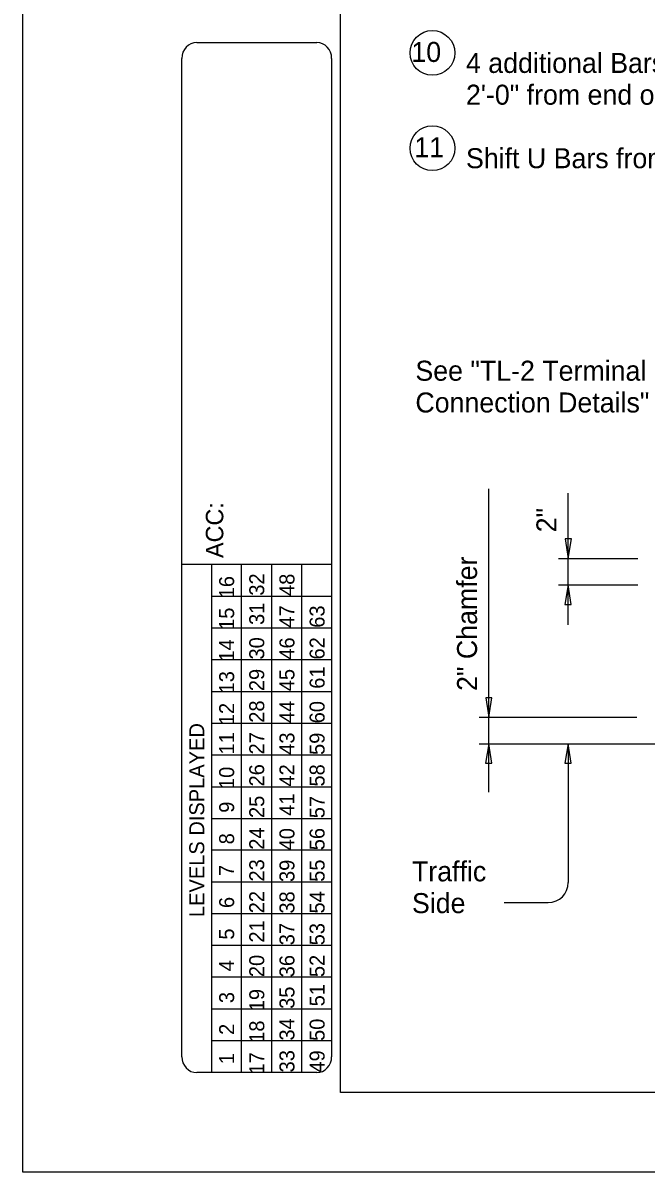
# Model space of a CAD drawing. Extents: x 2 to 71, y 0 to 22.
# Drawn here: x 2 to 5.93, y 0 to 7.24 of the extents above; entities that cross this region are included whole.
import ezdxf

# ---------------------------------------------------------------- set-up
doc = ezdxf.new("R2010")
doc.units = 0
for name, color, linetype in [('Level 1', 7, 'Continuous'), ('Level 10', 7, 'Continuous'), ('Level 11', 7, 'Continuous'), ('Level 12', 7, 'Continuous'), ('Level 13', 7, 'Continuous'), ('Level 14', 7, 'Continuous'), ('Level 15', 7, 'Continuous'), ('Level 16', 7, 'Continuous'), ('Level 17', 7, 'Continuous'), ('Level 18', 7, 'Continuous'), ('Level 19', 7, 'Continuous'), ('Level 2', 7, 'Continuous'), ('Level 20', 7, 'Continuous'), ('Level 21', 7, 'Continuous'), ('Level 22', 7, 'Continuous'), ('Level 23', 7, 'Continuous'), ('Level 24', 7, 'Continuous'), ('Level 25', 7, 'Continuous'), ('Level 26', 7, 'Continuous'), ('Level 27', 7, 'Continuous'), ('Level 28', 7, 'Continuous'), ('Level 29', 7, 'Continuous'), ('Level 3', 7, 'Continuous'), ('Level 30', 7, 'Continuous'), ('Level 31', 7, 'Continuous'), ('Level 32', 7, 'Continuous'), ('Level 33', 7, 'Continuous'), ('Level 34', 7, 'Continuous'), ('Level 35', 7, 'Continuous'), ('Level 36', 7, 'Continuous'), ('Level 37', 7, 'Continuous'), ('Level 38', 7, 'Continuous'), ('Level 39', 7, 'Continuous'), ('Level 4', 7, 'Continuous'), ('Level 40', 7, 'Continuous'), ('Level 41', 7, 'Continuous'), ('Level 42', 7, 'Continuous'), ('Level 43', 7, 'Continuous'), ('Level 44', 7, 'Continuous'), ('Level 45', 7, 'Continuous'), ('Level 46', 7, 'Continuous'), ('Level 47', 7, 'Continuous'), ('Level 48', 7, 'Continuous'), ('Level 49', 7, 'Continuous'), ('Level 5', 7, 'Continuous'), ('Level 50', 7, 'Continuous'), ('Level 51', 7, 'Continuous'), ('Level 52', 7, 'Continuous'), ('Level 53', 7, 'Continuous'), ('Level 54', 7, 'Continuous'), ('Level 55', 7, 'Continuous'), ('Level 56', 7, 'Continuous'), ('Level 57', 7, 'Continuous'), ('Level 58', 7, 'Continuous'), ('Level 59', 7, 'Continuous'), ('Level 6', 7, 'Continuous'), ('Level 60', 7, 'Continuous'), ('Level 61', 7, 'Continuous'), ('Level 62', 7, 'Continuous'), ('Level 63', 7, 'Continuous'), ('Level 7', 7, 'Continuous'), ('Level 8', 7, 'Continuous'), ('Level 9', 7, 'Continuous')]:
    doc.layers.add(name, color=color, linetype=linetype)

msp = doc.modelspace()

# ---------------------------------------------------------------- linework, layer by layer
at = {"layer": 'Level 1'}
for p, q in [((2, 0), (2, 22)), ((4, 0.5), (4, 21.5)), ((3.095, 7.1128), (3.8505, 7.1128)), ((3.0005, 0.726), (3.0005, 7.0128)), ((3.945, 0.726), (3.945, 7.0128)), ((4.935, 2.3918), (4.935, 4.3017)), ((5.435, 3.4448), (5.435, 4.2738)), ((5.375, 3.864), (5.875, 3.864)), ((3.0005, 3.8266), (3.945, 3.8266)), ((3.1894, 0.626), (3.1894, 3.8266)), ((3.3772, 0.626), (3.3772, 3.8266)), ((3.5672, 0.626), (3.5672, 3.8266)), ((3.7561, 0.626), (3.7561, 3.8266)), ((5.375, 3.6971), (5.875, 3.6971)), ((3.1894, 3.6265), (3.945, 3.6265)), ((3.1894, 3.4265), (3.945, 3.4265)), ((3.1894, 3.2264), (3.945, 3.2264)), ((3.1894, 3.0264), (3.945, 3.0264)), ((3.1894, 2.8264), (3.945, 2.8264)), ((4.875, 2.8639), (5.8677, 2.8639)), ((4.875, 2.6972), (6.545, 2.6972)), ((5.435, 2.6972), (5.435, 1.8222)), ((3.1894, 2.6263), (3.945, 2.6263)), ((3.1894, 2.4263), (3.945, 2.4263)), ((3.1894, 2.2262), (3.945, 2.2262)), ((3.945, 2.0262), (3.1894, 2.0262)), ((3.945, 1.8262), (3.1894, 1.8262)), ((5.0319, 1.6972), (5.31, 1.6972)), ((3.945, 1.6262), (3.1894, 1.6262)), ((3.945, 1.4261), (3.1894, 1.4261)), ((3.945, 1.2261), (3.1894, 1.2261)), ((3.9488, 1.0261), (3.1894, 1.0261)), ((3.945, 0.826), (3.1894, 0.826)), ((3.8505, 0.626), (3.095, 0.626)), ((35.4999, 0.5), (4, 0.5)), ((35.9999, 0), (2, 0))]:
    msp.add_line(p, q, dxfattribs=at)
for points in [[(5.435, 3.864), (5.455, 3.9865), (5.4162, 3.9865)], [(5.435, 3.6971), (5.415, 3.5746), (5.4537, 3.5746)], [(4.935, 2.8639), (4.955, 2.9864), (4.9162, 2.9864)], [(4.935, 2.6972), (4.915, 2.5747), (4.9537, 2.5747)], [(5.435, 2.6972), (5.415, 2.5747), (5.4537, 2.5747)]]:
    msp.add_lwpolyline(points, close=True, dxfattribs=at)
for centre in [(4.5799, 7.0469), (4.5799, 6.4469)]:
    msp.add_circle(centre, 0.1411, dxfattribs=at)
msp.add_arc((5.31, 1.8222), 0.125, 270, 0, dxfattribs=at)
for centre, major_axis, start_param, end_param in [((3.095, 7.0128), (0, -0.1), 3.141593, 4.712389), ((3.8505, 7.0128), (0, 0.1), 4.712389, 6.283185), ((3.095, 0.726), (0, -0.1), 4.712389, 6.283185), ((3.8505, 0.726), (0, -0.1), 0, 1.570796)]:
    msp.add_ellipse(centre, major_axis=major_axis, ratio=0.944273, start_param=start_param, end_param=end_param, dxfattribs=at)

# ---------------------------------------------------------------- texts
for s, p in [('10', (4.4472, 6.99)), ('4 additional Bars WH(#5) 3\'-8" in length shall be placed inside Bars S(#5) and centered', (4.7912, 6.9209)), ('2\'-0" from end of rail when Terminal Connections are required.  Field bend as needed.', (4.7912, 6.7209)), ('11', (4.4661, 6.39)), ('Shift U Bars from region below 1/2" Preformed Bituminous Fiber Material at joints.', (4.7912, 6.3209)), ('See "TL-2 Terminal', (4.4725, 4.9827)), ('Connection Details"', (4.4725, 4.7827)), ('Traffic', (4.4509, 1.8303)), ('Side', (4.4509, 1.6303))]:
    msp.add_text(s, height=0.126, dxfattribs=at).set_placement(p)
for s, height, p in [('ACC:                       ', 0.11, (3.2622, 3.8664)), ('2"', 0.126, (5.3609, 4.0281)), ('2" Chamfer', 0.126, (4.8609, 3.0293)), ('LEVELS DISPLAYED', 0.094417, (3.1422, 1.6056)), ('1', 0.0944, (3.3305, 0.6792))]:
    msp.add_text(s, height=height, rotation=90, dxfattribs=at).set_placement(p)
at = {"layer": 'Level 10'}
msp.add_text('10', height=0.09442, rotation=90, dxfattribs=at).set_placement((3.3305, 2.4117))
at = {"layer": 'Level 11'}
msp.add_text('11', height=0.09442, rotation=90, dxfattribs=at).set_placement((3.3305, 2.6295))
at = {"layer": 'Level 12'}
msp.add_text('12', height=0.09442, rotation=90, dxfattribs=at).set_placement((3.3305, 2.8137))
at = {"layer": 'Level 13'}
msp.add_text('13', height=0.09442, rotation=90, dxfattribs=at).set_placement((3.3305, 3.0137))
at = {"layer": 'Level 14'}
msp.add_text('14', height=0.09442, rotation=90, dxfattribs=at).set_placement((3.3305, 3.2141))
at = {"layer": 'Level 15'}
msp.add_text('15', height=0.09442, rotation=90, dxfattribs=at).set_placement((3.3305, 3.4137))
at = {"layer": 'Level 16'}
msp.add_text('16', height=0.09442, rotation=90, dxfattribs=at).set_placement((3.3305, 3.6125))
at = {"layer": 'Level 17'}
msp.add_text('17', height=0.09442, rotation=90, dxfattribs=at).set_placement((3.5205, 0.6141))
at = {"layer": 'Level 18'}
msp.add_text('18', height=0.09442, rotation=90, dxfattribs=at).set_placement((3.5205, 0.8137))
at = {"layer": 'Level 19'}
msp.add_text('19', height=0.09442, rotation=90, dxfattribs=at).set_placement((3.5205, 1.0125))
at = {"layer": 'Level 2'}
msp.add_text('2', height=0.0944, rotation=90, dxfattribs=at).set_placement((3.3305, 0.8633))
at = {"layer": 'Level 20'}
msp.add_text('20', height=0.09442, rotation=90, dxfattribs=at).set_placement((3.5201, 1.2272))
at = {"layer": 'Level 21'}
msp.add_text('21', height=0.09442, rotation=90, dxfattribs=at).set_placement((3.5201, 1.4449))
at = {"layer": 'Level 22'}
msp.add_text('22', height=0.09442, rotation=90, dxfattribs=at).set_placement((3.5201, 1.6292))
at = {"layer": 'Level 23'}
msp.add_text('23', height=0.09442, rotation=90, dxfattribs=at).set_placement((3.5201, 1.8292))
at = {"layer": 'Level 24'}
msp.add_text('24', height=0.09442, rotation=90, dxfattribs=at).set_placement((3.5201, 2.0295))
at = {"layer": 'Level 25'}
msp.add_text('25', height=0.09442, rotation=90, dxfattribs=at).set_placement((3.5201, 2.2292))
at = {"layer": 'Level 26'}
msp.add_text('26', height=0.09442, rotation=90, dxfattribs=at).set_placement((3.5201, 2.4279))
at = {"layer": 'Level 27'}
msp.add_text('27', height=0.09442, rotation=90, dxfattribs=at).set_placement((3.5201, 2.6295))
at = {"layer": 'Level 28'}
msp.add_text('28', height=0.09442, rotation=90, dxfattribs=at).set_placement((3.5201, 2.8292))
at = {"layer": 'Level 29'}
msp.add_text('29', height=0.09442, rotation=90, dxfattribs=at).set_placement((3.5201, 3.0279))
at = {"layer": 'Level 3'}
msp.add_text('3', height=0.0944, rotation=90, dxfattribs=at).set_placement((3.3305, 1.0633))
at = {"layer": 'Level 30'}
msp.add_text('30', height=0.09442, rotation=90, dxfattribs=at).set_placement((3.5201, 3.2272))
at = {"layer": 'Level 31'}
msp.add_text('31', height=0.09442, rotation=90, dxfattribs=at).set_placement((3.5201, 3.4449))
at = {"layer": 'Level 32'}
msp.add_text('32', height=0.09442, rotation=90, dxfattribs=at).set_placement((3.5201, 3.6292))
at = {"layer": 'Level 33'}
msp.add_text('33', height=0.09442, rotation=90, dxfattribs=at).set_placement((3.7105, 0.6273))
at = {"layer": 'Level 34'}
msp.add_text('34', height=0.09442, rotation=90, dxfattribs=at).set_placement((3.7105, 0.8277))
at = {"layer": 'Level 35'}
msp.add_text('35', height=0.09442, rotation=90, dxfattribs=at).set_placement((3.7105, 1.0273))
at = {"layer": 'Level 36'}
msp.add_text('36', height=0.09442, rotation=90, dxfattribs=at).set_placement((3.7105, 1.2261))
at = {"layer": 'Level 37'}
msp.add_text('37', height=0.09442, rotation=90, dxfattribs=at).set_placement((3.7105, 1.4277))
at = {"layer": 'Level 38'}
msp.add_text('38', height=0.09442, rotation=90, dxfattribs=at).set_placement((3.7105, 1.6273))
at = {"layer": 'Level 39'}
msp.add_text('39', height=0.09442, rotation=90, dxfattribs=at).set_placement((3.7105, 1.8261))
at = {"layer": 'Level 4'}
msp.add_text('4', height=0.0944, rotation=90, dxfattribs=at).set_placement((3.3305, 1.2637))
at = {"layer": 'Level 40'}
msp.add_text('40', height=0.09442, rotation=90, dxfattribs=at).set_placement((3.7105, 2.0253))
at = {"layer": 'Level 41'}
msp.add_text('41', height=0.09442, rotation=90, dxfattribs=at).set_placement((3.7105, 2.2431))
at = {"layer": 'Level 42'}
msp.add_text('42', height=0.09442, rotation=90, dxfattribs=at).set_placement((3.7105, 2.4273))
at = {"layer": 'Level 43'}
msp.add_text('43', height=0.09442, rotation=90, dxfattribs=at).set_placement((3.7105, 2.6273))
at = {"layer": 'Level 44'}
msp.add_text('44', height=0.09442, rotation=90, dxfattribs=at).set_placement((3.7105, 2.8277))
at = {"layer": 'Level 45'}
msp.add_text('45', height=0.09442, rotation=90, dxfattribs=at).set_placement((3.7105, 3.0273))
at = {"layer": 'Level 46'}
msp.add_text('46', height=0.09442, rotation=90, dxfattribs=at).set_placement((3.7105, 3.2261))
at = {"layer": 'Level 47'}
msp.add_text('47', height=0.09442, rotation=90, dxfattribs=at).set_placement((3.7105, 3.4277))
at = {"layer": 'Level 48'}
msp.add_text('48', height=0.09442, rotation=90, dxfattribs=at).set_placement((3.7105, 3.6273))
at = {"layer": 'Level 49'}
msp.add_text('49', height=0.09442, rotation=90, dxfattribs=at).set_placement((3.9005, 0.6261))
at = {"layer": 'Level 5'}
msp.add_text('5', height=0.0944, rotation=90, dxfattribs=at).set_placement((3.3305, 1.4633))
at = {"layer": 'Level 50'}
msp.add_text('50', height=0.09442, rotation=90, dxfattribs=at).set_placement((3.9005, 0.8253))
at = {"layer": 'Level 51'}
msp.add_text('51', height=0.09442, rotation=90, dxfattribs=at).set_placement((3.9005, 1.0431))
at = {"layer": 'Level 52'}
msp.add_text('52', height=0.09442, rotation=90, dxfattribs=at).set_placement((3.9005, 1.2273))
at = {"layer": 'Level 53'}
msp.add_text('53', height=0.09442, rotation=90, dxfattribs=at).set_placement((3.9005, 1.4273))
at = {"layer": 'Level 54'}
msp.add_text('54', height=0.09442, rotation=90, dxfattribs=at).set_placement((3.9005, 1.6277))
at = {"layer": 'Level 55'}
msp.add_text('55', height=0.09442, rotation=90, dxfattribs=at).set_placement((3.9005, 1.8273))
at = {"layer": 'Level 56'}
msp.add_text('56', height=0.09442, rotation=90, dxfattribs=at).set_placement((3.9005, 2.0261))
at = {"layer": 'Level 57'}
msp.add_text('57', height=0.09442, rotation=90, dxfattribs=at).set_placement((3.9005, 2.2277))
at = {"layer": 'Level 58'}
msp.add_text('58', height=0.09442, rotation=90, dxfattribs=at).set_placement((3.9005, 2.4273))
at = {"layer": 'Level 59'}
msp.add_text('59', height=0.09442, rotation=90, dxfattribs=at).set_placement((3.9005, 2.6261))
at = {"layer": 'Level 6'}
msp.add_text('6', height=0.0944, rotation=90, dxfattribs=at).set_placement((3.3305, 1.6622))
at = {"layer": 'Level 60'}
msp.add_text('60', height=0.09442, rotation=90, dxfattribs=at).set_placement((3.9005, 2.8253))
at = {"layer": 'Level 61'}
msp.add_text('61', height=0.09442, rotation=90, dxfattribs=at).set_placement((3.9005, 3.0431))
at = {"layer": 'Level 62'}
msp.add_text('62', height=0.09442, rotation=90, dxfattribs=at).set_placement((3.9005, 3.2273))
at = {"layer": 'Level 63'}
msp.add_text('63', height=0.09442, rotation=90, dxfattribs=at).set_placement((3.9005, 3.4273))
at = {"layer": 'Level 7'}
msp.add_text('7', height=0.0944, rotation=90, dxfattribs=at).set_placement((3.3305, 1.8637))
at = {"layer": 'Level 8'}
msp.add_text('8', height=0.0944, rotation=90, dxfattribs=at).set_placement((3.3305, 2.0633))
at = {"layer": 'Level 9'}
msp.add_text('9', height=0.0944, rotation=90, dxfattribs=at).set_placement((3.3305, 2.2622))

doc.saveas('drawing.dxf')
